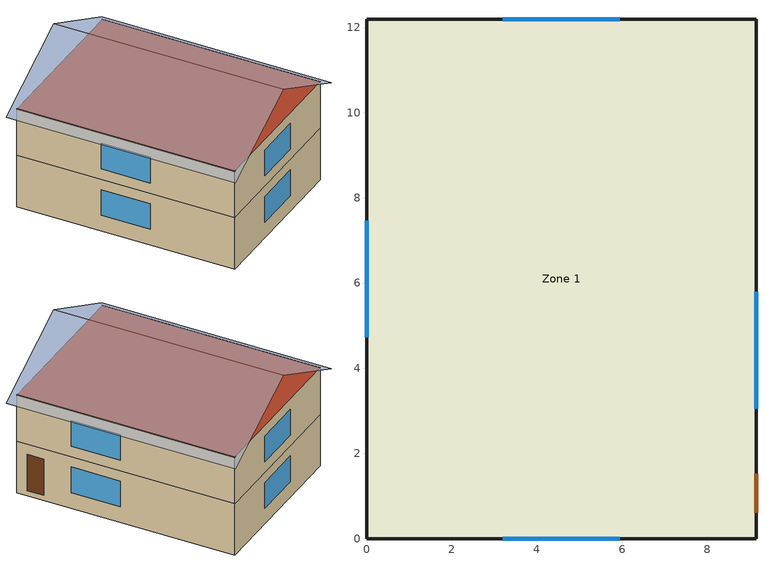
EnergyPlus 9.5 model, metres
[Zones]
Zone 1
 floor foundation (Exterior Slab UnIns): 0,12.19 9.14,12.19 9.14,0 0,0 z-0.3
 floor adiabatic (Interior Floor): 0,12.19 9.14,12.19 9.14,0 0,0 z2.74
 wall outside (Exterior Wall +2in EPS): 9.14,0 9.14,12.19 0,12.19 0,0 9.14,0 z-0.3:2.74; 9.14,12.19 0,12.19 0,0 9.14,0 9.14,12.19 z2.74:5.49
 window (WINDOW_U-0.3 g=0.2): 9.14,3.05 9.14,5.79 / 5.94,12.19 3.2,12.19 / 0,7.47 0,4.72 / 3.2,0 5.94,0 z0.61:2.13; 9.14,3.05 9.14,5.79 / 5.94,12.19 3.2,12.19 / 0,7.47 0,4.72 / 3.2,0 5.94,0 z3.35:4.88
 door (Ext_Door1): 9.14,0.61 9.14,1.52 z0:2.13
 roof outside (Exterior Roof R-60): 0,0 9.14,0 9.14,12.19 0,12.19 z5.49
shading: 4.57,-0.3,7.77 9.69,-0.3,5.21 9.69,12.5,5.21 4.57,12.5,7.77; 4.57,12.5,7.77 -0.55,12.5,5.21 -0.55,-0.3,5.21 4.57,-0.3,7.77
[BUILDING]
p2_M_10W-20S_NashvilleTN_IECC-0-4_SchNV: North Axis=0; Terrain=City; Loads Convergence Tolerance Value=0.04; Temperature Convergence Tolerance Value=0.4; Solar Distribution=FullInteriorAndExterior; Maximum Number of Warmup Days=25; Minimum Number of Warmup Days=6
[SizingPeriod:DesignDay] Day of Month=21; DryBulb Temperature Range Modifier Type=DefaultMultipliers; Humidity Condition Type=Wetbulb; Barometric Pressure=83328; Rain Indicator=No; Snow Indicator=No; Daylight Saving Time Indicator=No
Name | Month | Day Type | Maximum DryBulb Temperature | Daily DryBulb Temperature Range | Wetbulb or DewPoint at Maximum DryBulb | Wind Speed | Wind Direction | Solar Model Indicator | Sky Clearness | ASHRAE Clear Sky Optical Depth for Beam Irradiance taub | ASHRAE Clear Sky Optical Depth for Diffuse Irradiance taud
Albuquerque Intl Sunport Ann Htg 99.6% Condns DB | 12 | WinterDesignDay | -7.7 | 0 | -7.7 | 3.1 | 0 | ASHRAEClearSky | 0
Albuquerque Intl Sunport Ann Htg 99% Condns DB | 12 | WinterDesignDay | -5.8 | 0 | -5.8 | 3.1 | 0 | ASHRAEClearSky | 0
Albuquerque Intl Sunport Ann Clg .4% Condns DB=>MWB | 7 | SummerDesignDay | 35.1 | 13.2 | 15.6 | 4.3 | 220 | ASHRAETau |  | 0.314 | 2.441
Albuquerque Intl Sunport Ann Clg 1% Condns DB=>MWB | 7 | SummerDesignDay | 33.9 | 13.2 | 15.4 | 4.3 | 220 | ASHRAETau |  | 0.314 | 2.441
[MATERIAL] Thermal Absorptance=0.9; Solar Absorptance=0.7; Visible Absorptance=0.7
Name | Roughness | Thickness | Conductivity | Density | Specific Heat
G05 25mm wood | MediumSmooth | 0.0254 | 0.15 | 608 | 1630
G01a 19mm gypsum board | MediumSmooth | 0.019 | 0.16 | 800 | 1090
M15 200mm heavyweight concrete | MediumRough | 0.2032 | 1.95 | 2240 | 900
F11 Wood siding | MediumSmooth | 0.0127 | 0.09 | 592 | 1170
R-11 3.5in Wood Stud | VeryRough | 0.0889 | 0.0542625 | 19 | 960
Plywood (Douglas Fir) - 12.7mm | Smooth | 0.0127 | 0.12 | 540 | 1210
EPS 2in | MediumSmooth | 0.0508 | 0.02884 | 29 | 1210
EPS 4in | MediumSmooth | 0.1016 | 0.02884 | 29 | 1210
FG Attic R-60 | MediumRough | 0.3556 | 0.0411979 | 64 | 960
[MATERIAL:AIRGAP]
F05 Ceiling air space resistance: Thermal Resistance=0.18
[WINDOWMATERIAL:SIMPLEGLAZINGSYSTEM]
U-0.3 g=0.2: UFactor=1.70348; Solar Heat Gain Coefficient=0.2
[CONSTRUCTION]
Ext_Door1: G05 25mm wood
Interior Floor: Plywood (Douglas Fir) - 12.7mm, F05 Ceiling air space resistance, G01a 19mm gypsum board
Exterior Slab UnIns: M15 200mm heavyweight concrete
Exterior Wall +2in EPS: F11 Wood siding, EPS 2in, Plywood (Douglas Fir) - 12.7mm, R-11 3.5in Wood Stud, G01a 19mm gypsum board
Exterior Roof R-60: FG Attic R-60, Plywood (Douglas Fir) - 12.7mm, G01a 19mm gypsum board
WINDOW_U-0.3 g=0.2: U-0.3 g=0.2
[Zone]
Zone 1: Multiplier=1; Volume=482.066; Floor Area=197.698; Part of Total Floor Area=Yes
[FOUNDATION:KIVA]
Slab Details: Interior Horizontal Insulation Depth=0; Exterior Horizontal Insulation Width=0; Exterior Vertical Insulation Material=EPS 4in; Exterior Vertical Insulation Depth=1.2192; Wall Height Above Grade=0.2; Wall Depth Below Slab=0; Footing Depth=0.4
[SURFACEPROPERTY:EXPOSEDFOUNDATIONPERIMETER]
Slab: Exposed Perimeter Calculation Method=TotalExposedPerimeter; Total Exposed Perimeter=36.576; Exposed Perimeter Fraction=1; Surface Segment 1 Exposed=Yes
[EXTERIOR:LIGHTS]
PhiusExtLight: Schedule=Always_On; Design Level=1; Control Option=AstronomicalClock; EndUse Subcategory=General
[ENERGYMANAGEMENTSYSTEM:SENSOR]
Name | OutputVariable or OutputMeter Index Key | OutputVariable or OutputMeter
OWB | * | Site Outdoor Air Wetbulb Temperature
ODB | * | Site Outdoor Air Drybulb Temperature
NatVentAvail | SchNatVent | Schedule Value
Clock | PhiusExtLight | Exterior Lights Electricity Energy
PV | ELC | Electric Load Center Produced Electricity Energy
MorphOnOff | Weather Morph | Schedule Value
Count | Count | Schedule Value
ODP | * | Site Outdoor Air Dewpoint Temperature
[ENERGYMANAGEMENTSYSTEM:ACTUATOR]
Name | Actuated Component Unique | Actuated Component Type | Actuated Component Control Type
DC_Coolings | Demand Control Cooling | Schedule:Compact | Schedule Value
ODB2 | Environment | Weather Data | Outdoor Dry Bulb
Count2 | Count | Schedule:Constant | Schedule Value
ODP2 | Environment | Weather Data | Outdoor Dew Point
[ENERGYMANAGEMENTSYSTEM:PROGRAMCALLINGMANAGER]
WeatherMorph: BeginZoneTimestepBeforeSetCurrentWeather; DBMorph; DPMorph
[ENERGYMANAGEMENTSYSTEM:PROGRAM]
DBMorph: IF MorphOnOff == 1; SET ODB2 = (@TodayOutDryBulbTemp Hour TimeStepNum) + -6.222539674*(@Sin (PI*Count/168)); SET Count2 = Count + 0.25; ELSEIF MorphOnOff == 2; SET ODB2 = (@TodayOutDryBulbTemp Hour TimeStepNum) +4.503149031*(@Sin (PI*Count/168)); SET Count2 = Count + 0.25; ELSE; SET ODB2 = Null; SET Count2 = 0; ENDIF; RETURN
DPMorph: IF MorphOnOff == 1; SET ODP2 = (@TodayOutDewPointTemp Hour TimeStepNum) + -7.532113081*(@Sin (PI*Count/168)); SET Count2 = Count + 0.25; ELSEIF MorphOnOff == 2; SET ODP2 = (@TodayOutDewPointTemp Hour TimeStepNum) +2.726588302*(@Sin (PI*Count/168)); SET Count2 = Count + 0.25; ELSE; SET ODP2 = Null; SET Count2 = 0; ENDIF; RETURN
[GENERATOR:PVWATTS]
PV Array: PVWatts Version=5; DC System Capacity=3000; Module Type=Standard; Array Type=FixedOpenRack; System Losses=0.14; Array Geometry Type=TiltAzimuth; Tilt Angle=51; Azimuth Angle=180; Ground Coverage Ratio=0.4
[ELECTRICLOADCENTER:INVERTER:PVWATTS]
PV Inverter: DC to AC Size Ratio=1.1; Inverter Efficiency=0.96
[ELECTRICLOADCENTER:GENERATORS]
PV: Generator 1=PV Array; Generator 1 Rated Electric Power Output=3000; Generator 1 Availability Schedule=Always_On
[ELECTRICLOADCENTER:STORAGE:SIMPLE]
Simple Battery: Availability Schedule=Always_On; Radiative Fraction for Zone Heat Gains=0.9; Nominal Energetic Efficiency for Charging=0.9; Nominal Discharging Energetic Efficiency=0.9; Maximum Storage Capacity=10800000; Initial State of Charge=10800000
[ELECTRICLOADCENTER:TRANSFORMER]
Transformer: Availability Schedule=Always_On; Transformer Usage=LoadCenterPowerConditioning; Radiative Fraction=0; Phase=3; Conductor Material=Aluminum; Full Load Temperature Rise=150; Fraction of Eddy Current Losses=0.1; Performance Input Method=RatedLosses; Nameplate Efficiency=0.98; Per Unit Load for Nameplate Efficiency=0.35; Reference Temperature for Nameplate Efficiency=75; Consider Transformer Loss for Utility Cost=Yes
[ELECTRICLOADCENTER:DISTRIBUTION]
ELC: Generator List=PV; Generator Operation Scheme Type=Baseload; Generator Demand Limit Scheme Purchased Electric Demand Limit=0; Electrical Buss Type=AlternatingCurrentWithStorage; Inverter=PV Inverter; Electrical Storage Object=Simple Battery; Storage Operation Scheme=FacilityDemandLeveling; Storage Control Track Meter=ElectricityNet:Facility; Storage Converter Object=Converter; Maximum Storage State of Charge Fraction=1; Minimum Storage State of Charge Fraction=0.2; Storage Control Utility Demand Target=3500; Storage Control Utility Demand Target Fraction Schedule=OutageCooling
[ELECTRICLOADCENTER:STORAGE:CONVERTER]
Converter: Availability Schedule=Always_On; Power Conversion Efficiency Method=SimpleFixed; Simple Fixed Efficiency=0.95
[SCHEDULE:COMPACT]
SchNatVent: Through: 07/19, For: SummerDesignDay, Until: 24:00, 0, For: AllOtherDays, Until: 24:00, 0, Through: 07/26, For: SummerDesignDay, Until: 24:00, 0, For: AllOtherDays, Until: 24:00, 1, Through: 12/31, For: AllDays, Until: 24:00, 0
OutageCooling: Through: 07/19, For: AllDays, Until: 24:00, 1, Through: 07/26, For: AllDays, Until: 24:00, 0, Through: 12/31, For: AllDays, Until: 24:00, 1
Demand Control Cooling: Through: 07/19, For: AllDays, Until: 24:00, 0, Through: 07/26, For: AllDays, Until: 24:00, 0, Through: 12/31, For: AllDays, Until: 24:00, 0
Weather Morph: Through: 2-Feb, For: AllDays, Until: 24:00, 0, Through: 9-Feb, For: SummerDesignDay WinterDesignDay, Until: 24:00, 0, For: AllOtherDays, Until: 24:00, 1, Through: 19-Jul, For: AllDays, Until: 24:00, 0, Through: 26-Jul, For: SummerDesignDay WinterDesignDay, Until: 24:00, 0, For: AllOtherDays, Until: 24:00, 2, Through: 12/31, For: AllDays, Until: 24:00, 0
[SCHEDULE:CONSTANT]
Name | Hourly Value
Always_On | 1
Count | 0
